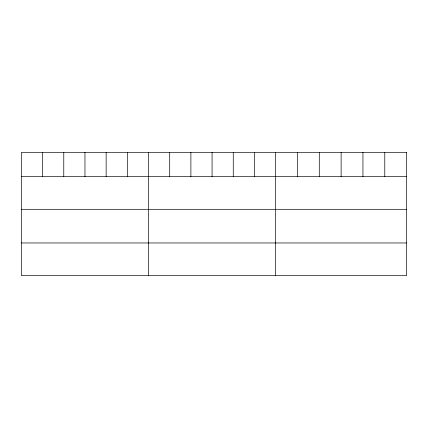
<?xml version="1.0" encoding="UTF-8"?>
<svg xmlns="http://www.w3.org/2000/svg" width="428" height="428" viewBox="0 0 428 428"><rect width="100%" height="100%" fill="white"/><g stroke="black" fill="none" stroke-linecap="round" stroke-linejoin="round"><path stroke-width="0.64" d="M21.4 176.646L406.6 176.646M21.4 209.308L406.6 209.308M21.4 242.965L406.6 242.965M384.772 152.373L384.772 176.646M362.944 152.373L362.944 176.646M341.116 152.373L341.116 176.646M319.288 152.373L319.288 176.646M297.46 152.373L297.46 176.646M275.632 152.373L275.632 275.627M254.446 152.373L254.446 176.646M233.26 152.373L233.26 176.646M212.074 152.373L212.074 176.646M190.888 152.373L190.888 176.646M169.702 152.373L169.702 176.646M148.516 152.373L148.516 275.627M127.33 152.373L127.33 176.646M106.144 152.373L106.144 176.646M84.958 152.373L84.958 176.646M63.772 152.373L63.772 176.646M42.586 152.373L42.586 176.646M406.6 152.373L21.4 152.373L21.4 275.627L406.6 275.627L406.6 152.373"/></g></svg>
